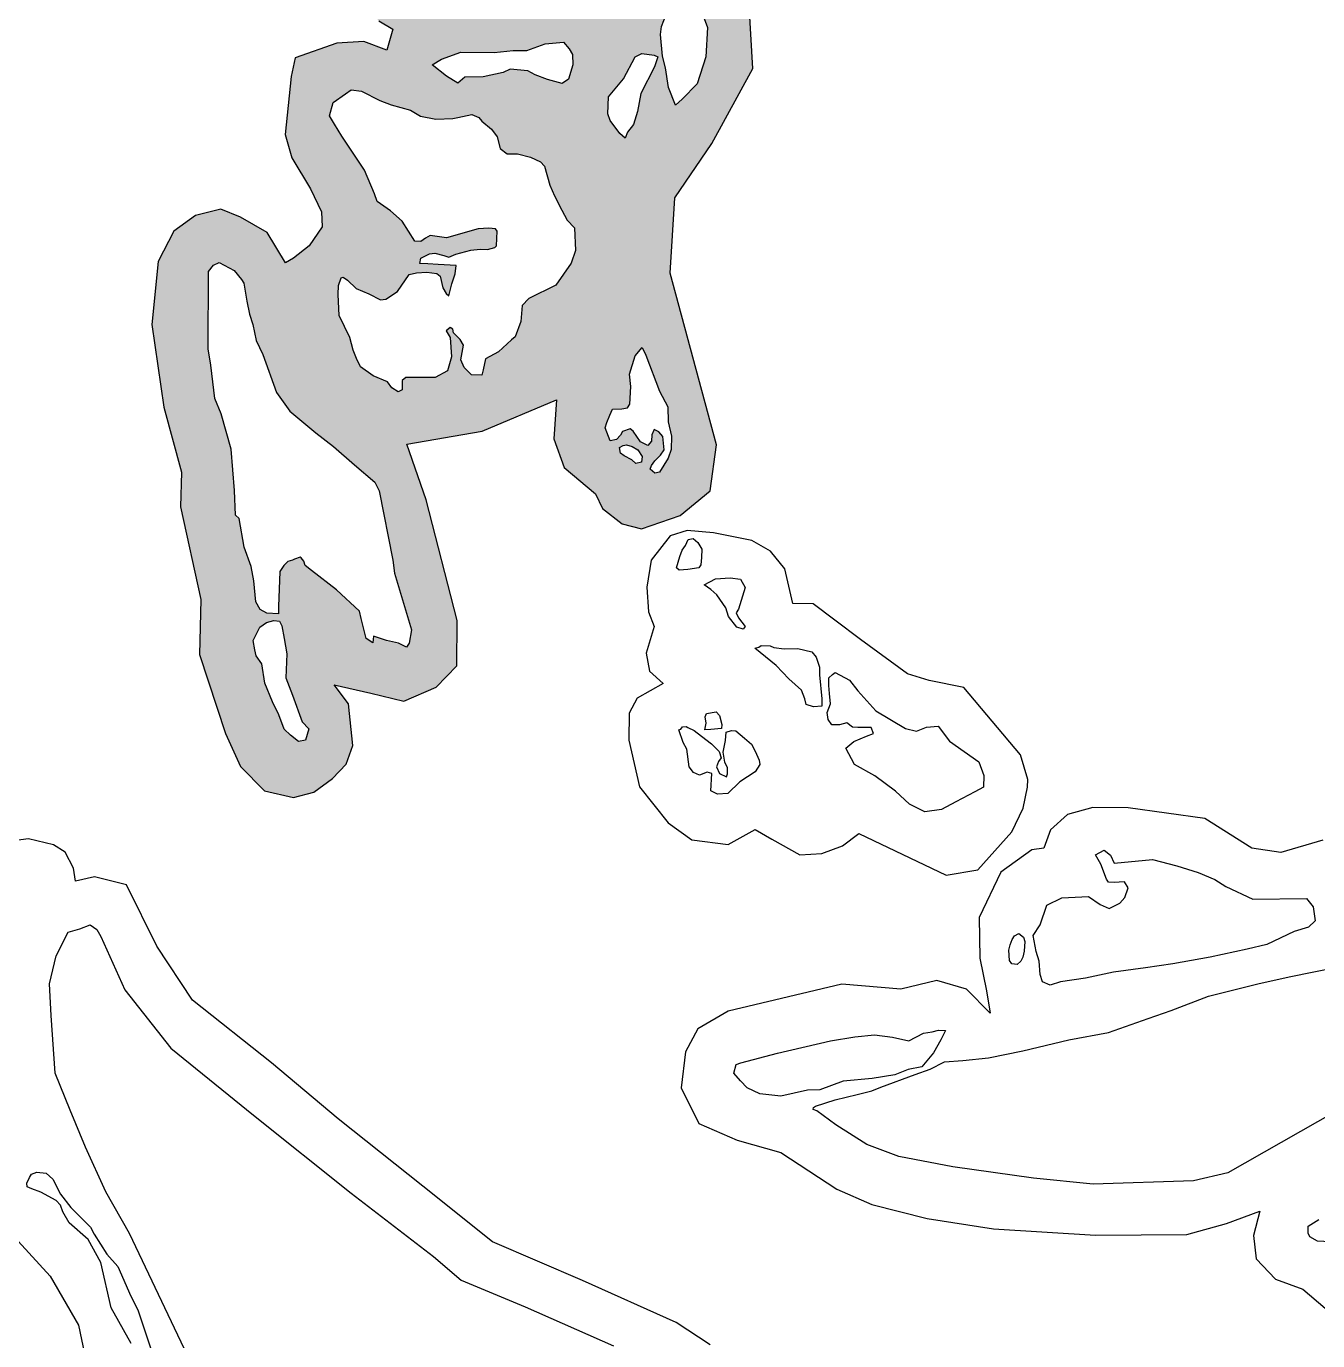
# Model space of a CAD drawing. Header units: metres. Extents: x 255476 to 378809, y 1739479 to 2227865.
# Drawn here: x 319532 to 320812, y 1875909 to 1877212 of the extents above; entities that cross this region are included whole.
import ezdxf

# ---------------------------------------------------------------- set-up
doc = ezdxf.new("R2010")
doc.units = ezdxf.units.M
doc.header["$MEASUREMENT"] = 0
doc.layers.add('MANGROOVE BUFFER ZONE', color=120, linetype='Continuous')

msp = doc.modelspace()

# ---------------------------------------------------------------- hatches: boundary and pattern name
at = {"layer": 'MANGROOVE BUFFER ZONE'}
h = msp.add_hatch(dxfattribs=at)
h.set_pattern_fill('GRASS', color=256, scale=18)
h.paths.add_polyline_path([(320251.9, 1877170.1), (320248.3, 1877232.5), (320252.8, 1877309), (320281.4, 1877365.2), (320320.2, 1877451.5), (320352.5, 1877475.5), (320382.8, 1877489.4), (320395.2, 1877531.6), (320391.3, 1877561.8), (320437.8, 1877585.7), (320480.5, 1877649.8), (320491.4, 1877683), (320535.2, 1877713.9), (320583.7, 1877735.8), (320630.2, 1877773.7), (320642.5, 1877813.9), (320646.2, 1877866.6), (320671.6, 1877954.7), (320696.1, 1878012.9), (320674.5, 1878089.6), (320646.5, 1878131.2), (320616.3, 1878146.9), (320582.4, 1878164.6), (320564.4, 1878188.9), (320541.8, 1878203), (320511.1, 1878209), (320453.8, 1878209.7), (320391.3, 1878190), (320365, 1878168), (320322.7, 1878178.4), (320250.3, 1878174.8), (320196.4, 1878179.1), (320137.5, 1878173.5), (320105.2, 1878151.6), (320068.6, 1878106.1), (320040.8, 1878050.7), (320009.1, 1877930.7), (320010.8, 1877878.3), (320014.6, 1877785.3), (320014, 1877745.4), (319991.6, 1877711.3), (319989.3, 1877659), (319982.9, 1877594.6), (319946, 1877504.2), (319937, 1877473.9), (319911.6, 1877464.2), (319863.2, 1877453.7), (319842.4, 1877451.3), (319828, 1877440.4), (319821.4, 1877404.8), (319824.4, 1877374.1), (319861, 1877333), (319851.6, 1877309.5), (319848, 1877282.9), (319858.7, 1877246), (319881.3, 1877217.1), (319895.1, 1877208.9), (319889.2, 1877188.2), (319866.5, 1877196.7), (319839.7, 1877195.2), (319798.4, 1877180.5), (319794.3, 1877162.1), (319788.4, 1877104.7), (319795.2, 1877081.4), (319813.5, 1877050.8), (319824.5, 1877028), (319825, 1877013.1), (319812.2, 1876994.4), (319796.6, 1876982.2), (319788.8, 1876977.3), (319770.8, 1877007.6), (319744.3, 1877022.8), (319724.7, 1877030.7), (319699.6, 1877024.5), (319678.1, 1877008.8), (319662.7, 1876978.9), (319656.5, 1876916.2), (319668.4, 1876834.5), (319685.9, 1876770), (319684.8, 1876735.7), (319705, 1876643.7), (319703.5, 1876589.2), (319729.3, 1876511), (319744.3, 1876478.3), (319768.1, 1876454.2), (319796.7, 1876447.7), (319816.9, 1876452.8), (319835.5, 1876466.5), (319849.1, 1876480.5), (319855.6, 1876499), (319851.2, 1876540.5), (319836.9, 1876559.1), (319873.3, 1876551.1), (319906.1, 1876543.1), (319938.2, 1876557), (319958.7, 1876578), (319958.9, 1876622.9), (319928.2, 1876742.4), (319908.9, 1876797.7), (319983.7, 1876810.5), (320057.5, 1876841.5), (320054.7, 1876803.1), (320065, 1876774.5), (320096, 1876748.6), (320103.1, 1876733.9), (320122.6, 1876718.7), (320141.6, 1876713.7), (320180.1, 1876727), (320209.7, 1876751.4), (320216, 1876796.9), (320170.1, 1876967.2), (320174.6, 1877041.7), (320211.2, 1877095.8)])
h.paths.add_polyline_path([(320125.6, 1877101), (320120.3, 1877105.7), (320110.5, 1877118.5), (320108.2, 1877125), (320108.8, 1877142), (320123.9, 1877159.8), (320135.2, 1877181.6), (320142.1, 1877184.8), (320154.1, 1877183.1), (320157.8, 1877181.6), (320154.4, 1877171.7), (320141.1, 1877145.4), (320137.7, 1877127.5), (320133.8, 1877114.6), (320127.9, 1877106.8)], flags=16)
h.paths.add_polyline_path([(320175.2, 1877133.8), (320168.3, 1877151.1), (320165.4, 1877170.6), (320162.3, 1877182.2), (320160.6, 1877203.8), (320161.4, 1877211.6), (320166.1, 1877223.6), (320167.5, 1877228.4), (320169.7, 1877246.3), (320173.4, 1877266), (320177.9, 1877278.7), (320186, 1877285.2), (320194.5, 1877285.4), (320199.7, 1877283.7), (320202, 1877279.2), (320197.6, 1877262.8), (320196.6, 1877239.5), (320206.9, 1877210.8), (320205.3, 1877181.6), (320196.8, 1877154.8), (320182, 1877139.6)], flags=16)
h.paths.add_polyline_path([(320069.2, 1877159.6), (320063, 1877155.2), (320048.6, 1877159), (320036.3, 1877163.7), (320028.9, 1877167.7), (320011.6, 1877169.3), (320004.4, 1877166.1), (319984.8, 1877161.9), (319966.6, 1877161.3), (319959.6, 1877155.5), (319948.4, 1877162.3), (319934.1, 1877173.8), (319943.5, 1877179.3), (319962.7, 1877186.2), (319995.6, 1877185.9), (320014.3, 1877188), (320028.1, 1877187.9), (320046.3, 1877194.4), (320064.4, 1877196.2), (320069.8, 1877189.6), (320073.1, 1877183.8), (320073.7, 1877173.5)], flags=16)
h.paths.add_polyline_path([(320050.7, 1877054.4), (320055.4, 1877043.7), (320062.6, 1877029.7), (320068.1, 1877019.7), (320075.1, 1877012), (320076.1, 1876989.8), (320071.9, 1876977), (320056.6, 1876955.3), (320029.9, 1876942), (320023.4, 1876935.1), (320022, 1876919.4), (320016.4, 1876904.2), (320012.9, 1876901.1), (320000, 1876889.2), (319987.1, 1876882.3), (319984.7, 1876871.4), (319983.4, 1876866.1), (319973.2, 1876866.3), (319966, 1876873.7), (319962.5, 1876881.2), (319965.2, 1876895.8), (319961.8, 1876901.5), (319955.2, 1876908.2), (319954.7, 1876911.8), (319952, 1876913.4), (319948.2, 1876910.2), (319952.1, 1876903.4), (319953.2, 1876884.2), (319949.3, 1876870.5), (319937.1, 1876863.9), (319908.1, 1876863.8), (319904.5, 1876860.8), (319904.5, 1876851.5), (319900.5, 1876849.7), (319894.2, 1876853.6), (319889.9, 1876859.6), (319875.7, 1876865.3), (319863.3, 1876874.4), (319859.1, 1876882.6), (319855.8, 1876891), (319852.7, 1876903.3), (319842.1, 1876925.3), (319841, 1876946.1), (319841.4, 1876955), (319843.9, 1876962.5), (319846, 1876963.2), (319850.4, 1876960.4), (319859, 1876952.1), (319871.4, 1876946.8), (319883.1, 1876940.8), (319888.3, 1876941.3), (319899.7, 1876948.9), (319911.3, 1876965.8), (319918.7, 1876967.5), (319928.8, 1876968.2), (319938.7, 1876966.8), (319942.2, 1876964.1), (319944.9, 1876952.5), (319948.1, 1876947.1), (319950.7, 1876944.8), (319953.6, 1876956.6), (319957.1, 1876966.6), (319957.9, 1876974.7), (319940.2, 1876975.7), (319929.8, 1876976.5), (319922, 1876976.8), (319922.8, 1876982.1), (319926.9, 1876984.1), (319931.4, 1876986.3), (319936.8, 1876987), (319945.6, 1876984.7), (319950.7, 1876983), (319957.7, 1876985.9), (319972.6, 1876990), (319981.6, 1876991.1), (319989.1, 1876990.8), (319996.3, 1876992.7), (319997.8, 1876994.3), (319998.7, 1877008.9), (319997.1, 1877011.2), (319990.2, 1877011.9), (319979.9, 1877011.1), (319948.4, 1877002.2), (319932.1, 1877004.6), (319927.6, 1877001.9), (319923, 1876998.5), (319917, 1876999), (319904.5, 1877018.6), (319893, 1877029.1), (319879.8, 1877038.2), (319876.9, 1877045.9), (319867, 1877069.4), (319844.8, 1877102.9), (319837.5, 1877115), (319832.5, 1877123), (319835.9, 1877136.2), (319848.2, 1877145), (319853.8, 1877148.9), (319864.2, 1877147.7), (319882.4, 1877138.3), (319893.7, 1877134.1), (319912.7, 1877128.6), (319922.7, 1877122.9), (319937.9, 1877119.9), (319954.7, 1877120.5), (319959.5, 1877121.5), (319968.9, 1877123.3), (319973.4, 1877124.5), (319980.3, 1877121.5), (319983.4, 1877117.8), (319993.1, 1877109.8), (319998.7, 1877102.4), (320001.5, 1877090.7), (320008.6, 1877085.4), (320018.8, 1877085.4), (320031.6, 1877082.3), (320041.5, 1877077.4), (320045.5, 1877073.1)], flags=16)
h.paths.add_polyline_path([(320037.2, 1877241.4), (320015.3, 1877228.9), (320001.2, 1877227.5), (319987.9, 1877234.7), (319972.7, 1877250.2), (319971.6, 1877284.5), (319972, 1877298.4), (319964.4, 1877333.2), (319975.6, 1877367.6), (319987.6, 1877387.3), (319996, 1877409.7), (320011.7, 1877424.6), (320041.6, 1877430.5), (320059.5, 1877432.7), (320068.9, 1877423.2), (320066.1, 1877374.9), (320065.2, 1877307.6), (320063.4, 1877276), (320054.8, 1877258.6)], flags=16)
h.paths.add_polyline_path([(320091.2, 1877284.7), (320086.5, 1877287.6), (320084.1, 1877292.9), (320080.1, 1877304.9), (320090.5, 1877361.4), (320089.2, 1877372.9), (320093.8, 1877394.8), (320105.5, 1877437.2), (320114.7, 1877467.1), (320132.7, 1877498.2), (320156.6, 1877532.3), (320167, 1877570.9), (320174, 1877593.9), (320173.9, 1877609.2), (320183.5, 1877608.9), (320192.3, 1877605.8), (320221.7, 1877597.3), (320227.8, 1877586.5), (320222.6, 1877555.4), (320211, 1877509.2), (320190.7, 1877450.3), (320167.6, 1877396.7), (320121.7, 1877313), (320107.4, 1877295.2), (320099, 1877289.3)], flags=16)
h.paths.add_polyline_path([(320142.2, 1876893.4), (320145.8, 1876886), (320159.6, 1876850.1), (320167.6, 1876834.6), (320167.9, 1876820), (320171.4, 1876805.7), (320171.1, 1876792.6), (320168.1, 1876784), (320159.6, 1876770), (320154.7, 1876768.9), (320150.3, 1876773.1), (320151.5, 1876776.5), (320154.8, 1876781.3), (320160.6, 1876786.8), (320164.1, 1876792.1), (320162.8, 1876805.3), (320158.7, 1876809.9), (320154.3, 1876812.2), (320152, 1876807), (320151.6, 1876800.6), (320147.8, 1876796.3), (320140.6, 1876800.2), (320133.3, 1876810.5), (320130.4, 1876813), (320122.8, 1876810.4), (320120.7, 1876806.7), (320117, 1876802.5), (320110.7, 1876801.1), (320105.7, 1876814), (320107.3, 1876819.1), (320110.1, 1876826.3), (320112.8, 1876832.4), (320122.1, 1876832.7), (320127.9, 1876833.6), (320130.2, 1876837.4), (320131.2, 1876854.9), (320129.8, 1876867.1), (320135.4, 1876885.4)], flags=16)
h.paths.add_polyline_path([(320149.3, 1877300.6), (320144.7, 1877305.4), (320142.1, 1877308.4), (320148.1, 1877320), (320160, 1877344.3), (320191.3, 1877404), (320216, 1877457.8), (320234.5, 1877524.8), (320238.7, 1877539.2), (320251, 1877588.8), (320260.2, 1877611.5), (320268.1, 1877621.9), (320273, 1877623.3), (320277.4, 1877620.2), (320280.1, 1877615.3), (320280.4, 1877603.8), (320270.8, 1877572.1), (320261.9, 1877526.7), (320250.9, 1877506.1), (320233.3, 1877445.3), (320209.4, 1877386.9), (320203.4, 1877370.4), (320197.7, 1877351.5), (320190.1, 1877337.2), (320169.4, 1877320.2), (320157.1, 1877303.6)], flags=16)
h.paths.add_polyline_path([(319954.2, 1877233.1), (319910.9, 1877266.1), (319904.5, 1877270.4), (319898.2, 1877279), (319899.1, 1877289.1), (319914.6, 1877320.5), (319920.2, 1877329.6), (319927.4, 1877336.9), (319933.6, 1877339.6), (319943.4, 1877335.9), (319949, 1877314.5), (319951.5, 1877289.3), (319953.8, 1877268.6), (319955.7, 1877258.7)], flags=16)
h.paths.add_polyline_path([(320126.7, 1876796.9), (320132.3, 1876795.4), (320138, 1876792.1), (320142.3, 1876785.4), (320141.5, 1876779.8), (320136, 1876778.4), (320132.2, 1876782.3), (320124.3, 1876786), (320120.7, 1876788.9), (320119.8, 1876794.3), (320123.3, 1876796.4)], flags=16)
h.paths.add_polyline_path([(320084.7, 1877439.2), (320055.6, 1877436), (320017.4, 1877433.8), (320002.4, 1877439.1), (319993.4, 1877451), (319991.8, 1877469.3), (319995.6, 1877473.3), (320004.3, 1877495.2), (320026.7, 1877564.6), (320039.8, 1877586.3), (320045.9, 1877610.9), (320048.4, 1877663.3), (320047.7, 1877693.8), (320054.8, 1877697), (320063.5, 1877701.7), (320065.5, 1877709.8), (320076.8, 1877714.5), (320088.9, 1877718.7), (320124.5, 1877711.6), (320136, 1877700.9), (320138.8, 1877697), (320139.2, 1877679.1), (320144.5, 1877670.1), (320141.7, 1877651.6), (320138.4, 1877634.5), (320136.5, 1877632.4), (320132.6, 1877631.5), (320131.9, 1877639.2), (320127.9, 1877646.4), (320125.4, 1877662.7), (320127.8, 1877671.7), (320127.9, 1877676.1), (320123.9, 1877675.5), (320116, 1877668.1), (320107.7, 1877667.7), (320104.1, 1877659.1), (320113.8, 1877634.5), (320117.1, 1877622), (320119.2, 1877616.5), (320122.3, 1877611.5), (320118.1, 1877603.5), (320118, 1877585.1), (320113.7, 1877570.5), (320121, 1877567.1), (320126.7, 1877569.1), (320135, 1877581.3), (320140.6, 1877581), (320144.9, 1877575.8), (320133.7, 1877559.3), (320100.4, 1877475.2), (320092.9, 1877448.5)], flags=16)
h.paths.add_polyline_path([(319747.6, 1876957.3), (319750.4, 1876939.5), (319753.2, 1876926.4), (319756.5, 1876916.4), (319759.7, 1876900.3), (319766.2, 1876886.7), (319779.9, 1876849), (319793.2, 1876830.4), (319818.8, 1876808.9), (319836.5, 1876795.4), (319857.1, 1876777.2), (319877.3, 1876760.1), (319881.7, 1876751.5), (319895.3, 1876682.7), (319896.7, 1876669.8), (319913.6, 1876613.6), (319911.4, 1876600.6), (319908.6, 1876596.5), (319900.7, 1876600.4), (319889, 1876603.3), (319876, 1876607.5), (319875.3, 1876600.9), (319868.7, 1876605), (319863.9, 1876624.8), (319862.1, 1876632.1), (319839.5, 1876653.5), (319814.5, 1876672.5), (319808.2, 1876677.6), (319806.9, 1876681.8), (319804.2, 1876685.1), (319803.2, 1876685.7), (319797.8, 1876683.9), (319795.8, 1876682.7), (319791.2, 1876681.3), (319787.2, 1876677.5), (319783.3, 1876671.5), (319781.8, 1876637), (319781.9, 1876629.5), (319770.3, 1876630.3), (319763.6, 1876633.8), (319759.4, 1876641.6), (319757.3, 1876662.4), (319754.7, 1876676.5), (319747.9, 1876695.6), (319742.8, 1876724.1), (319739.3, 1876727.2), (319738.4, 1876751.9), (319735.1, 1876792.8), (319725.2, 1876827.7), (319718.9, 1876843), (319714.9, 1876876), (319712.3, 1876892.3), (319712.4, 1876969), (319717.5, 1876975.1), (319723.2, 1876977.9), (319738, 1876969.8), (319745.2, 1876960.9)], flags=16)
h.paths.add_polyline_path([(320278.7, 1877492.8), (320278.2, 1877497.4), (320281.1, 1877506.6), (320292.3, 1877508.7), (320305.9, 1877518.6), (320313.1, 1877538.2), (320320.2, 1877555.9), (320325.5, 1877572.9), (320324, 1877598.3), (320324, 1877601), (320320.5, 1877602.4), (320314.9, 1877606.3), (320314.3, 1877609.6), (320316.7, 1877614.5), (320319.5, 1877617.5), (320323.3, 1877618), (320326.4, 1877613.6), (320329.8, 1877609.3), (320335.4, 1877604.9), (320338, 1877605.1), (320340.8, 1877608.9), (320341.4, 1877614.5), (320335.7, 1877623.7), (320326.4, 1877628.7), (320310.7, 1877634.2), (320297.3, 1877642.5), (320276.7, 1877650.7), (320258.4, 1877658.4), (320252.3, 1877661.9), (320248.8, 1877666.3), (320252.9, 1877670.5), (320304.6, 1877648.2), (320324.5, 1877640), (320334, 1877636), (320341.5, 1877633.1), (320350.7, 1877631.1), (320357, 1877629.2), (320360, 1877627), (320365.9, 1877620.2), (320366.2, 1877617.4), (320366.2, 1877612.1), (320366.1, 1877608.2), (320349.5, 1877583), (320327.7, 1877534.7), (320312.4, 1877512.4), (320304.4, 1877502), (320290.8, 1877489.2)], flags=16)
h.paths.add_polyline_path([(320189.3, 1877614.7), (320181.9, 1877620.6), (320179.9, 1877624.7), (320179.2, 1877634.3), (320182.9, 1877644.4), (320188.9, 1877651.1), (320198.9, 1877650.7), (320208.1, 1877647), (320211.5, 1877643.5), (320215.4, 1877643.7), (320216.6, 1877647.9), (320219.8, 1877649.1), (320224.3, 1877648.6), (320228.3, 1877646.5), (320228.6, 1877642.2), (320227.6, 1877616.7), (320219.9, 1877612.1), (320203.7, 1877612.8)], flags=16)
h.paths.add_polyline_path([(320339.6, 1877640.9), (320324.7, 1877656.5), (320327.7, 1877662.4), (320326.6, 1877673.5), (320312, 1877681.9), (320304.4, 1877694.6), (320331.2, 1877712.8), (320353.1, 1877737), (320355.6, 1877735.5), (320357.5, 1877732.2), (320357.4, 1877726.8), (320363.2, 1877723.5), (320377, 1877719.8), (320408.9, 1877703.5), (320420.9, 1877697.5), (320426.8, 1877698.2), (320428.5, 1877697.2), (320432.4, 1877714.3), (320434.8, 1877727.6), (320441.1, 1877748.8), (320441.1, 1877757.3), (320435.5, 1877762.6), (320430.7, 1877763.8), (320427.1, 1877752.4), (320421.1, 1877724.7), (320416.2, 1877716.5), (320405.4, 1877716.5), (320393.3, 1877723.8), (320384.4, 1877733.6), (320369.2, 1877738.9), (320360.5, 1877743), (320365.3, 1877760.9), (320388.5, 1877805.7), (320396.9, 1877824.3), (320397.2, 1877832), (320396.7, 1877839), (320390.7, 1877846.2), (320383.4, 1877848.8), (320376.2, 1877848.6), (320371.8, 1877846), (320368.5, 1877838.2), (320362.4, 1877825.7), (320358.8, 1877803.8), (320346.7, 1877763.4), (320324.8, 1877737), (320312.9, 1877721.5), (320301, 1877706.8), (320292.9, 1877692.9), (320285.8, 1877686.8), (320278.6, 1877686.1), (320276.2, 1877691.1), (320284, 1877700.7), (320288.1, 1877711.1), (320289.5, 1877717.4), (320291.7, 1877727), (320317.4, 1877761.2), (320320.2, 1877768.8), (320322.1, 1877775), (320320.1, 1877777.3), (320316.9, 1877776.5), (320314.2, 1877772.6), (320298.4, 1877755.5), (320277.8, 1877733.7), (320268.6, 1877716.7), (320264.4, 1877709.4), (320253.4, 1877703), (320250.2, 1877704.3), (320246.5, 1877706.8), (320237.5, 1877710.2), (320229.4, 1877716.2), (320225.4, 1877722.4), (320220.9, 1877735.3), (320220.9, 1877759), (320258.2, 1877812), (320258.9, 1877868), (320269.3, 1877884.3), (320352.8, 1877943.5), (320362.1, 1877954.6), (320371.1, 1877971.7), (320371.9, 1877988.4), (320377.8, 1877995.5), (320381.3, 1877974.7), (320373.5, 1877959.7), (320370.3, 1877937.7), (320367.8, 1877923), (320364.6, 1877914.6), (320360.2, 1877886.1), (320357.1, 1877880.8), (320357.3, 1877872.7), (320362.3, 1877864.3), (320365.6, 1877867), (320383.2, 1877941.9), (320385.9, 1877979.8), (320389.5, 1877996.5), (320392.2, 1878037.1), (320390, 1878087.3), (320396.7, 1878103), (320394.9, 1878113.9), (320395.1, 1878128.3), (320402.3, 1878135.3), (320448.4, 1878151.2), (320461.8, 1878159.4), (320546.9, 1878157.6), (320559.8, 1878152.9), (320572.6, 1878148.2), (320577.4, 1878141.1), (320558.7, 1878126.8), (320542.6, 1878118), (320538.2, 1878107.2), (320547.4, 1878097.2), (320555.9, 1878098.8), (320569.9, 1878105.6), (320584.8, 1878112.8), (320603.6, 1878116), (320615.3, 1878104.4), (320626.9, 1878087.1), (320632.9, 1878071.9), (320641.8, 1878047.4), (320645.4, 1878037.8), (320645, 1878018.9), (320645.8, 1878008.5), (320635.6, 1877998.5), (320625.6, 1877995.3), (320616, 1877990.1), (320608.8, 1877984.9), (320608.8, 1877974.1), (320612.8, 1877967.7), (320622.4, 1877964.1), (320634, 1877964.9), (320649.2, 1877970.5), (320652, 1877966.5), (320649.6, 1877957.7), (320644, 1877948.1), (320639.2, 1877945.3), (320630, 1877940.9), (320616.8, 1877924.9), (320600, 1877893.7), (320598.4, 1877864.5), (320603.6, 1877841.7), (320610, 1877830.5), (320612.8, 1877826.5), (320607.6, 1877816.1), (320593.2, 1877803.7), (320535.4, 1877769.5), (320485.9, 1877744.2), (320460.1, 1877722), (320441.9, 1877694.8), (320435.4, 1877668.7), (320410.5, 1877628.4), (320406.2, 1877622.9), (320400, 1877621.2), (320395.6, 1877621.4), (320391.3, 1877625), (320390.7, 1877626.8), (320382.1, 1877629.3), (320364.9, 1877634.9)], flags=16)
h.paths.add_polyline_path([(319783, 1876622.4), (319785.1, 1876617.7), (319787.4, 1876605.1), (319790, 1876589.9), (319789.2, 1876566.1), (319795.6, 1876549), (319805.2, 1876522.6), (319811.9, 1876515.5), (319808.6, 1876504.3), (319801.8, 1876503), (319793.8, 1876509.2), (319787.5, 1876515.2), (319782.3, 1876529.4), (319775.9, 1876542.3), (319768.3, 1876560.9), (319765.4, 1876579.9), (319759.7, 1876588.1), (319758.5, 1876594), (319756.7, 1876603.1), (319763.4, 1876616.2), (319770, 1876621.1), (319777.3, 1876622.9)], flags=16)
h.paths.add_polyline_path([(320118.4, 1877723.3), (320100.1, 1877723.5), (320070, 1877734), (320053.4, 1877745.8), (320046.3, 1877756.3), (320050, 1877769.6), (320059.6, 1877774.7), (320066.5, 1877785.5), (320068.4, 1877795.8), (320068.4, 1877807.7), (320069.4, 1877811.2), (320072.4, 1877818.8), (320073.8, 1877840.9), (320070.3, 1877866.6), (320068.5, 1877893.2), (320065.8, 1877909.2), (320070.9, 1877923.4), (320073.6, 1877933.4), (320078, 1877945.1), (320083.3, 1877956.3), (320090, 1877961.1), (320094.9, 1877982.5), (320090.5, 1877989.6), (320088.9, 1877994), (320086.9, 1877997.7), (320087.6, 1878003.7), (320087.3, 1878011.8), (320093.5, 1878019.1), (320096.6, 1878034.8), (320094.6, 1878044.9), (320100, 1878047.1), (320107, 1878051.9), (320116.9, 1878057.6), (320127.9, 1878063.2), (320124.4, 1878075.5), (320122.8, 1878077.8), (320120.7, 1878090), (320123.7, 1878094.1), (320131.7, 1878098.7), (320143.9, 1878106.1), (320164.1, 1878128.3), (320175.6, 1878132.9), (320189.6, 1878132), (320202.1, 1878131.3), (320225.2, 1878125.1), (320226, 1878122), (320233, 1878116.6), (320247.3, 1878114.7), (320258.7, 1878118.8), (320276.5, 1878128.8), (320296.4, 1878126.5), (320304.4, 1878121.7), (320314.9, 1878114.7), (320316.3, 1878107.8), (320317, 1878098.2), (320314.3, 1878096.2), (320307.8, 1878094.5), (320302.9, 1878094.5), (320299.6, 1878096.3), (320296.9, 1878103.1), (320292.5, 1878110), (320286.9, 1878115.5), (320279, 1878119), (320273.6, 1878117.2), (320270.5, 1878112.9), (320269.3, 1878110.7), (320269, 1878105.3), (320273.8, 1878100.1), (320273.8, 1878095.1), (320272.1, 1878093.3), (320267.8, 1878090.6), (320269.6, 1878082.2), (320271, 1878077.4), (320279.1, 1878073.7), (320287.5, 1878079.2), (320297.2, 1878084.6), (320305.9, 1878085), (320309.6, 1878079.2), (320308.4, 1878068.7), (320310.4, 1878068.7), (320312.6, 1878069.3), (320314.9, 1878070.5), (320319.5, 1878077.4), (320331.7, 1878083.9), (320340.2, 1878085.9), (320343.5, 1878080.1), (320340.8, 1878074.3), (320333.6, 1878066), (320327.4, 1878054.2), (320324.6, 1878049.8), (320317.7, 1878055.2), (320309.2, 1878061.4), (320307.8, 1878061.4), (320306.3, 1878061), (320305.2, 1878060), (320303.8, 1878054.6), (320296.3, 1878054.5), (320276.7, 1878065.1), (320265.5, 1878066.7), (320254.3, 1878070.9), (320235.3, 1878076.5), (320218.4, 1878079.1), (320195.5, 1878078.7), (320186.3, 1878075.7), (320181.3, 1878072.4), (320176.4, 1878068.5), (320176.7, 1878064.6), (320183.1, 1878064.2), (320195, 1878067.3), (320222.3, 1878070.3), (320229.2, 1878063.4), (320234.4, 1878054.1), (320236.7, 1878051.1), (320241.7, 1878052.1), (320244, 1878056.6), (320256.5, 1878063.8), (320267.1, 1878056.6), (320296.6, 1878030.5), (320309, 1878016), (320313.3, 1877999.9), (320320.9, 1877996.4), (320339.7, 1878010.7), (320345.7, 1878015.6), (320331.6, 1878021.2), (320327.2, 1878030.2), (320338.5, 1878039.5), (320349.2, 1878043.9), (320352.8, 1878043.6), (320363.2, 1878026.3), (320360.6, 1878011.3), (320351.3, 1877986.3), (320346.4, 1877968.7), (320323, 1877942.9), (320282.9, 1877913.5), (320260, 1877907.6), (320218.1, 1877876.3), (320205.9, 1877880.5), (320194.4, 1877885.8), (320182.6, 1877882.1), (320176.4, 1877871.2), (320179.6, 1877863.5), (320186.3, 1877860.6), (320210, 1877863.8), (320217.7, 1877862.6), (320228.5, 1877831.3), (320229, 1877822.8), (320224.1, 1877819.1), (320197.2, 1877806.1), (320173.3, 1877791.2), (320162.5, 1877777.2), (320159.1, 1877767.6), (320133.9, 1877731.1), (320126.8, 1877725.1)], flags=16)
h.paths.add_polyline_path([(320197.8, 1877755.1), (320188.9, 1877757.2), (320187.5, 1877759.2), (320196, 1877774), (320203.8, 1877781.8), (320213.7, 1877790.1), (320221.4, 1877792.8), (320229.8, 1877792.2), (320228.8, 1877788.2), (320221.6, 1877780.4), (320215.1, 1877769.4), (320205.2, 1877755.3)], flags=16)
h.paths.add_polyline_path([(320377.6, 1878053.9), (320375.4, 1878054.6), (320374, 1878060), (320369.3, 1878087.5), (320362.9, 1878093.2), (320356.6, 1878096.1), (320353.2, 1878096.1), (320348.5, 1878094.6), (320343.6, 1878095.1), (320339.8, 1878098.4), (320333.5, 1878106.9), (320329.9, 1878115.8), (320328.8, 1878119.6), (320330.6, 1878126), (320338.8, 1878128.4), (320344.4, 1878125.9), (320346.5, 1878122.5), (320364.8, 1878114.7), (320376.6, 1878110.1), (320381.6, 1878104.6), (320386.4, 1878095.4), (320387.3, 1878080.3), (320383.1, 1878057), (320381.4, 1878053.8)], flags=16)

# ---------------------------------------------------------------- linework, layer by layer
at = {"layer": 'MANGROOVE BUFFER ZONE', "flags": 128}
for points in [[(320194.5, 1877285.4), (320199.7, 1877283.7), (320202, 1877279.2), (320197.6, 1877262.8), (320196.6, 1877239.5), (320206.9, 1877210.8), (320205.3, 1877181.6), (320196.8, 1877154.8), (320182, 1877139.6), (320175.2, 1877133.8), (320168.3, 1877151.1), (320165.4, 1877170.6), (320162.3, 1877182.2), (320160.6, 1877203.8), (320161.4, 1877211.6), (320166.1, 1877223.6), (320167.5, 1877228.4), (320169.7, 1877246.3), (320173.4, 1877266), (320177.9, 1877278.7), (320186, 1877285.2)], [(320064.4, 1877196.2), (320069.8, 1877189.6), (320073.1, 1877183.8), (320073.7, 1877173.5), (320069.2, 1877159.6), (320063, 1877155.2), (320048.6, 1877159), (320036.3, 1877163.7), (320028.9, 1877167.7), (320011.6, 1877169.3), (320004.4, 1877166.1), (319984.8, 1877161.9), (319966.6, 1877161.3), (319959.6, 1877155.5), (319948.4, 1877162.3), (319934.1, 1877173.8), (319943.5, 1877179.3), (319962.7, 1877186.2), (319995.6, 1877185.9), (320014.3, 1877188), (320028.1, 1877187.9), (320046.3, 1877194.4)], [(320154.1, 1877183.1), (320157.8, 1877181.6), (320154.4, 1877171.7), (320141.1, 1877145.4), (320137.7, 1877127.5), (320133.8, 1877114.6), (320127.9, 1877106.8), (320125.6, 1877101), (320120.3, 1877105.7), (320110.5, 1877118.5), (320108.2, 1877125), (320108.8, 1877142), (320123.9, 1877159.8), (320135.2, 1877181.6), (320142.1, 1877184.8)], [(319973.4, 1877124.5), (319980.3, 1877121.5), (319983.4, 1877117.8), (319993.1, 1877109.8), (319998.7, 1877102.4), (320001.5, 1877090.7), (320008.6, 1877085.4), (320018.8, 1877085.4), (320031.6, 1877082.3), (320041.5, 1877077.4), (320045.5, 1877073.1), (320050.7, 1877054.4), (320055.4, 1877043.7), (320062.6, 1877029.7), (320068.1, 1877019.7), (320075.1, 1877012), (320076.1, 1876989.8), (320071.9, 1876977), (320056.6, 1876955.3), (320029.9, 1876942), (320023.4, 1876935.1), (320022, 1876919.4), (320016.4, 1876904.2), (320012.9, 1876901.1), (320000, 1876889.2), (319987.1, 1876882.3), (319984.7, 1876871.4), (319983.4, 1876866.1), (319973.2, 1876866.3), (319966, 1876873.7), (319962.5, 1876881.2), (319965.2, 1876895.8), (319961.8, 1876901.5), (319955.2, 1876908.2), (319954.7, 1876911.8), (319952, 1876913.4), (319948.2, 1876910.2), (319952.1, 1876903.4), (319953.2, 1876884.2), (319949.3, 1876870.5), (319937.1, 1876863.9), (319908.1, 1876863.8), (319904.5, 1876860.8), (319904.5, 1876851.5), (319900.5, 1876849.7), (319894.2, 1876853.6), (319889.9, 1876859.6), (319875.7, 1876865.3), (319863.3, 1876874.4), (319859.1, 1876882.6), (319855.8, 1876891), (319852.7, 1876903.3), (319842.1, 1876925.3), (319841, 1876946.1), (319841.4, 1876955), (319843.9, 1876962.5), (319846, 1876963.2), (319850.4, 1876960.4), (319859, 1876952.1), (319871.4, 1876946.8), (319883.1, 1876940.8), (319888.3, 1876941.3), (319899.7, 1876948.9), (319911.3, 1876965.8), (319918.7, 1876967.5), (319928.8, 1876968.2), (319938.7, 1876966.8), (319942.2, 1876964.1), (319944.9, 1876952.5), (319948.1, 1876947.1), (319950.7, 1876944.8), (319953.6, 1876956.6), (319957.1, 1876966.6), (319957.9, 1876974.7), (319940.2, 1876975.7), (319929.8, 1876976.5), (319922, 1876976.8), (319922.8, 1876982.1), (319926.9, 1876984.1), (319931.4, 1876986.3), (319936.8, 1876987), (319945.6, 1876984.7), (319950.7, 1876983), (319957.7, 1876985.9), (319972.6, 1876990), (319981.6, 1876991.1), (319989.1, 1876990.8), (319996.3, 1876992.7), (319997.8, 1876994.3), (319998.7, 1877008.9), (319997.1, 1877011.2), (319990.2, 1877011.9), (319979.9, 1877011.1), (319948.4, 1877002.2), (319932.1, 1877004.6), (319927.6, 1877001.9), (319923, 1876998.5), (319917, 1876999), (319904.5, 1877018.6), (319893, 1877029.1), (319879.8, 1877038.2), (319876.9, 1877045.9), (319867, 1877069.4), (319844.8, 1877102.9), (319837.5, 1877115), (319832.5, 1877123), (319835.9, 1877136.2), (319848.2, 1877145), (319853.8, 1877148.9), (319864.2, 1877147.7), (319882.4, 1877138.3), (319893.7, 1877134.1), (319912.7, 1877128.6), (319922.7, 1877122.9), (319937.9, 1877119.9), (319954.7, 1877120.5), (319959.5, 1877121.5), (319968.9, 1877123.3)], [(319738, 1876969.8), (319745.2, 1876960.9), (319747.6, 1876957.3), (319750.4, 1876939.5), (319753.2, 1876926.4), (319756.5, 1876916.4), (319759.7, 1876900.3), (319766.2, 1876886.7), (319779.9, 1876849), (319793.2, 1876830.4), (319818.8, 1876808.9), (319836.5, 1876795.4), (319857.1, 1876777.2), (319877.3, 1876760.1), (319881.7, 1876751.5), (319895.3, 1876682.7), (319896.7, 1876669.8), (319913.6, 1876613.6), (319911.4, 1876600.6), (319908.6, 1876596.5), (319900.7, 1876600.4), (319889, 1876603.3), (319876, 1876607.5), (319875.3, 1876600.9), (319868.7, 1876605), (319863.9, 1876624.8), (319862.1, 1876632.1), (319839.5, 1876653.5), (319814.5, 1876672.5), (319808.2, 1876677.6), (319806.9, 1876681.8), (319804.2, 1876685.1), (319803.2, 1876685.7), (319797.8, 1876683.9), (319795.8, 1876682.7), (319791.2, 1876681.3), (319787.2, 1876677.5), (319783.3, 1876671.5), (319781.8, 1876637), (319781.9, 1876629.5), (319770.3, 1876630.3), (319763.6, 1876633.8), (319759.4, 1876641.6), (319757.3, 1876662.4), (319754.7, 1876676.5), (319747.9, 1876695.6), (319742.8, 1876724.1), (319739.3, 1876727.2), (319738.4, 1876751.9), (319735.1, 1876792.8), (319725.2, 1876827.7), (319718.9, 1876843), (319714.9, 1876876), (319712.3, 1876892.3), (319712.4, 1876969), (319717.5, 1876975.1), (319723.2, 1876977.9)], [(320142.2, 1876893.4), (320145.8, 1876886), (320159.6, 1876850.1), (320167.6, 1876834.6), (320167.9, 1876820), (320171.4, 1876805.7), (320171.1, 1876792.6), (320168.1, 1876784), (320159.6, 1876770), (320154.7, 1876768.9), (320150.3, 1876773.1), (320151.5, 1876776.5), (320154.8, 1876781.3), (320160.6, 1876786.8), (320164.1, 1876792.1), (320162.8, 1876805.3), (320158.7, 1876809.9), (320154.3, 1876812.2), (320152, 1876807), (320151.6, 1876800.6), (320147.8, 1876796.3), (320140.6, 1876800.2), (320133.3, 1876810.5), (320130.4, 1876813), (320122.8, 1876810.4), (320120.7, 1876806.7), (320117, 1876802.5), (320110.7, 1876801.1), (320105.7, 1876814), (320107.3, 1876819.1), (320110.1, 1876826.3), (320112.8, 1876832.4), (320122.1, 1876832.7), (320127.9, 1876833.6), (320130.2, 1876837.4), (320131.2, 1876854.9), (320129.8, 1876867.1), (320135.4, 1876885.4)], [(320126.7, 1876796.9), (320132.3, 1876795.4), (320138, 1876792.1), (320142.3, 1876785.4), (320141.5, 1876779.8), (320136, 1876778.4), (320132.2, 1876782.3), (320124.3, 1876786), (320120.7, 1876788.9), (320119.8, 1876794.3), (320123.3, 1876796.4)], [(320517.4, 1876489.8), (320461, 1876556.5), (320426.7, 1876563.4), (320405.1, 1876570.2), (320358.7, 1876604.2), (320333.1, 1876623.4), (320311.7, 1876639.4), (320291.5, 1876639.7), (320283.8, 1876674.3), (320269.6, 1876691.7), (320251, 1876702.1), (320213.1, 1876710), (320187, 1876712), (320170.2, 1876707), (320151.3, 1876682.9), (320147, 1876655.9), (320148.7, 1876631.6), (320154.2, 1876617.1), (320146.1, 1876590.6), (320149.7, 1876572.8), (320163.2, 1876560.6), (320137.2, 1876545.9), (320129.5, 1876531), (320129.1, 1876504.3), (320139.6, 1876458.1), (320167.9, 1876422.4), (320191.5, 1876405.6), (320227.6, 1876400.9), (320254.2, 1876416), (320270.9, 1876406.2), (320298.4, 1876390.8), (320320.4, 1876392.1), (320340.7, 1876399.6), (320356.9, 1876411.8), (320443.5, 1876370.5), (320475, 1876375.9), (320508.7, 1876413.6), (320520, 1876437), (320524.2, 1876457.8), (320524.6, 1876465.4)], [(320198.6, 1876675.3), (320187.6, 1876673.4), (320179, 1876672.8), (320176.2, 1876675.3), (320179.6, 1876686.3), (320181.9, 1876692.8), (320185.2, 1876697.2), (320187.8, 1876703.2), (320192.9, 1876704.3), (320197.4, 1876700.4), (320201.4, 1876693.7), (320201, 1876685.3), (320200.4, 1876678.2)], [(320242.4, 1876614.3), (320236.2, 1876616.2), (320228, 1876626.8), (320225.3, 1876635.4), (320216.2, 1876648.4), (320210.2, 1876653.6), (320203.8, 1876658.3), (320215, 1876664.4), (320229.5, 1876665.4), (320239.9, 1876663.8), (320244.5, 1876655.7), (320237.9, 1876634.1), (320235.6, 1876630.6), (320237.8, 1876625.5), (320244.5, 1876617)], [(319756.7, 1876603.1), (319763.4, 1876616.2), (319770, 1876621.1), (319777.3, 1876622.9), (319783, 1876622.4), (319785.1, 1876617.7), (319787.4, 1876605.1), (319790, 1876589.9), (319789.2, 1876566.1), (319795.6, 1876549), (319805.2, 1876522.6), (319811.9, 1876515.5), (319808.6, 1876504.3), (319801.8, 1876503), (319793.8, 1876509.2), (319787.5, 1876515.2), (319782.3, 1876529.4), (319775.9, 1876542.3), (319768.3, 1876560.9), (319765.4, 1876579.9), (319759.7, 1876588.1), (319758.5, 1876594)], [(320312.1, 1876537.5), (320304.9, 1876539.7), (320303.5, 1876545.5), (320300.3, 1876554), (320287.8, 1876565.2), (320275.1, 1876578.3), (320254.1, 1876595.6), (320257.9, 1876596.6), (320260.2, 1876598.2), (320269, 1876597.8), (320272.7, 1876596.1), (320283, 1876594.8), (320296.7, 1876595.1), (320310.3, 1876592), (320314.7, 1876586.7), (320318.2, 1876576.7), (320318.2, 1876569.2), (320320.2, 1876545.5), (320320.2, 1876538.1)], [(320344.2, 1876496.3), (320351.9, 1876503.1), (320364.7, 1876508.2), (320371.4, 1876511.1), (320369.4, 1876516.9), (320362.9, 1876517), (320356, 1876516.9), (320350.7, 1876517.1), (320345, 1876521.4), (320337.8, 1876519.6), (320330.2, 1876519.5), (320326.5, 1876524.8), (320325.5, 1876531.9), (320328.9, 1876540.5), (320328.1, 1876550.6), (320327.2, 1876558.7), (320327.2, 1876566), (320330.8, 1876569.3), (320333.5, 1876571.5), (320347.7, 1876564), (320356, 1876553.4), (320373.8, 1876533.4), (320403.2, 1876515.8), (320414.3, 1876513.3), (320424.1, 1876517.1), (320435.6, 1876518.1), (320446.8, 1876503.5), (320476, 1876482.9), (320480.8, 1876469.3), (320480.6, 1876457.9), (320471.9, 1876453.1), (320453.2, 1876443.2), (320438.9, 1876435.8), (320422.3, 1876433.2), (320407.1, 1876441.1), (320393.2, 1876453.8), (320372.8, 1876469.1), (320352.6, 1876480.1)], [(320221, 1876516), (320210.2, 1876514.9), (320204.5, 1876514.7), (320205.7, 1876521.3), (320204.7, 1876527.5), (320206.1, 1876530.7), (320215.6, 1876532.6), (320218.9, 1876528.9), (320221.4, 1876520)], [(320258.8, 1876480.4), (320254.3, 1876473), (320239.1, 1876463.1), (320227.1, 1876451.6), (320217, 1876451), (320210.5, 1876454.1), (320211.2, 1876471.4), (320206.7, 1876472.6), (320199.1, 1876469.8), (320193.2, 1876472.3), (320188.9, 1876478), (320186.4, 1876495.3), (320182.9, 1876501.9), (320178.5, 1876514.5), (320180.5, 1876515.4), (320182.1, 1876517.5), (320185.9, 1876517.9), (320187.6, 1876516.9), (320193.9, 1876513.8), (320201.2, 1876508.4), (320211.1, 1876500.9), (320218.5, 1876493.3), (320220.7, 1876487), (320217.9, 1876483.3), (320216, 1876478), (320218.9, 1876471.2), (320225.8, 1876468.2), (320226.8, 1876471.1), (320226.7, 1876477.1), (320224.2, 1876482.6), (320222.6, 1876492.4), (320224.8, 1876503.9), (320225.5, 1876512.4), (320230.9, 1876513.8), (320235.1, 1876513.7), (320243.7, 1876506.4), (320250.7, 1876500.4), (320254.2, 1876493.4), (320258.4, 1876484.7)], [(320807.3, 1876339.3), (320809.2, 1876325.2), (320802.7, 1876318.9), (320788.5, 1876314.9), (320761.5, 1876301.9), (320741.8, 1876297.4), (320705.3, 1876289.2), (320668.3, 1876282.7), (320641.1, 1876278.6), (320609.3, 1876274.3), (320581.7, 1876268.5), (320557, 1876264.8), (320546.5, 1876261.6), (320539, 1876264.8), (320536.7, 1876272.3), (320535.6, 1876285.3), (320532.9, 1876295), (320529.8, 1876310.7), (320536.6, 1876321.5), (320543.4, 1876340.8), (320558.2, 1876348.2), (320584.5, 1876349.3), (320596.1, 1876341.5), (320605.1, 1876337.6), (320615.7, 1876342.7), (320620.6, 1876348.5), (320624.1, 1876357.9), (320620.3, 1876364), (320615.1, 1876363.5), (320610.2, 1876363.2), (320604.6, 1876363.6), (320602.6, 1876366.7), (320596.7, 1876381.6), (320591.7, 1876390.9), (320600.3, 1876395.2), (320606.3, 1876390.4), (320610.2, 1876382.4), (320648.2, 1876386.1), (320672.1, 1876379.8), (320693.3, 1876373.3), (320709.7, 1876366.2), (320720.9, 1876359.4), (320747.6, 1876346.7), (320800.8, 1876347.5)], [(320521.6, 1876304.9), (320520.9, 1876295.4), (320519.4, 1876289.3), (320517.7, 1876285.2), (320514.1, 1876282.1), (320508.6, 1876282.7), (320506.5, 1876286.1), (320505.6, 1876296.3), (320507, 1876301.6), (320508.9, 1876306.9), (320511.2, 1876310.3), (320515.6, 1876312.9), (320520.1, 1876309)], [(320442.9, 1876216.5), (320438.2, 1876207.5), (320431, 1876194.4), (320419.3, 1876180.5), (320405.8, 1876177.9), (320392.8, 1876172.6), (320370.2, 1876169.1), (320341.4, 1876166.3), (320318.4, 1876157.9), (320306.3, 1876157.6), (320279.6, 1876151.7), (320258.9, 1876153.8), (320246.2, 1876159.8), (320239.7, 1876166.6), (320233.1, 1876174.2), (320235.6, 1876183.1), (320240.1, 1876184.6), (320276.3, 1876194.1), (320329, 1876206.3), (320352.9, 1876210.3), (320372.7, 1876212.4), (320390.5, 1876209.9), (320406.5, 1876206.5), (320421, 1876213.9), (320429.6, 1876215.3), (320436, 1876217)]]:
    msp.add_lwpolyline(points, close=True, dxfattribs=at)
for points in [[(319881.3, 1877217.1), (319895.1, 1877208.9), (319889.2, 1877188.2), (319866.5, 1877196.7), (319839.7, 1877195.2), (319798.4, 1877180.5), (319794.3, 1877162.1), (319788.4, 1877104.7), (319795.2, 1877081.4), (319813.5, 1877050.8), (319824.5, 1877028), (319825, 1877013.1), (319812.2, 1876994.4), (319796.6, 1876982.2), (319788.8, 1876977.3), (319770.8, 1877007.6), (319744.3, 1877022.8), (319724.7, 1877030.7), (319699.6, 1877024.5), (319678.1, 1877008.8), (319662.7, 1876978.9), (319656.5, 1876916.2), (319668.4, 1876834.5), (319685.9, 1876770), (319684.8, 1876735.7), (319705, 1876643.7), (319703.5, 1876589.2), (319729.3, 1876511), (319744.3, 1876478.3), (319768.1, 1876454.2), (319796.7, 1876447.7), (319816.9, 1876452.8), (319835.5, 1876466.5), (319849.1, 1876480.5), (319855.6, 1876499), (319851.2, 1876540.5), (319836.9, 1876559.1), (319873.3, 1876551.1), (319906.1, 1876543.1), (319938.2, 1876557), (319958.7, 1876578), (319958.9, 1876622.9), (319928.2, 1876742.4), (319908.9, 1876797.7), (319983.7, 1876810.5), (320057.5, 1876841.5), (320054.7, 1876803.1), (320065, 1876774.5), (320096, 1876748.6), (320103.1, 1876733.9), (320122.6, 1876718.7), (320141.6, 1876713.7), (320180.1, 1876727), (320209.7, 1876751.4), (320216, 1876796.9), (320170.1, 1876967.2), (320174.6, 1877041.7), (320211.2, 1877095.8), (320251.9, 1877170.1), (320248.3, 1877232.5)], [(320816.8, 1876405.4), (320775.3, 1876392.9), (320746.4, 1876397.3), (320699.9, 1876426.6), (320623.8, 1876437.3), (320588.9, 1876437.6), (320563.8, 1876430.6), (320547.1, 1876415.4), (320540.2, 1876397.4), (320528.6, 1876395.7), (320497.8, 1876373.7), (320476.4, 1876328.5), (320477.1, 1876288.3), (320483.4, 1876256.1), (320487.3, 1876233.8), (320463.8, 1876257.6), (320434.2, 1876266.2), (320398.5, 1876257.7), (320340.1, 1876262.6), (320227.5, 1876235.7), (320197.4, 1876218.2), (320185.3, 1876195.5), (320180.9, 1876159.9), (320198.6, 1876124.5), (320236.6, 1876108), (320279.6, 1876095.7), (320335.2, 1876059.4), (320369.8, 1876044.2), (320424.9, 1876030.4), (320490.5, 1876020.1), (320591.7, 1876013.8), (320682.2, 1876014.4), (320721.3, 1876025.5), (320754.3, 1876037.6), (320748.1, 1876013.4), (320750.7, 1875990.3), (320769.8, 1875970.3), (320797, 1875960.2), (320819.1, 1875941.5)], [(320209.8, 1875905), (320175.9, 1875927.2), (320083.2, 1875969), (319994, 1876007.1), (319924.9, 1876062.4), (319841, 1876129.2), (319775.1, 1876184.5), (319696.8, 1876246.6), (319661.3, 1876300.1), (319631.1, 1876360.9), (319599.5, 1876369), (319580.8, 1876364.6), (319578.8, 1876377.6), (319570.6, 1876393.3), (319559, 1876400.5), (319534.1, 1876406.7), (319511.4, 1876403.6)], [(319691.6, 1875894.5), (319634.1, 1876015.3), (319610.7, 1876056.7), (319590.6, 1876101), (319575.5, 1876137.7), (319560.4, 1876174.5), (319556.7, 1876231.5), (319554.8, 1876263), (319561.6, 1876290.8), (319573.5, 1876314), (319585.1, 1876317.4), (319595.3, 1876321.4), (319601.8, 1876316.8), (319605.8, 1876309.8), (319629.6, 1876257), (319675.1, 1876199.1), (319757, 1876132.7), (319853.9, 1876055.5), (319935.5, 1875992.8), (319962.8, 1875969.1), (320026.3, 1875942.8), (320114, 1875904.1)], [(320900.3, 1876176.8), (320722.7, 1876075.7), (320688.7, 1876067.5), (320589.4, 1876064.5), (320530, 1876070.4), (320450.2, 1876081.6), (320396.6, 1876091.9), (320364.9, 1876103.7), (320334.3, 1876123), (320315.5, 1876137.1), (320311.6, 1876138.3), (320312.2, 1876140.3), (320314.2, 1876141.7), (320333.7, 1876147.8), (320355.3, 1876153.1), (320370, 1876156.8), (320378.8, 1876160.6), (320412.8, 1876173.2), (320427.8, 1876178.3), (320442, 1876185.7), (320460.1, 1876186.8), (320485.5, 1876189.7), (320519.5, 1876196.4), (320565.3, 1876207.4), (320604.5, 1876214.5), (320643.6, 1876228.7), (320666.7, 1876236.3), (320703.5, 1876250.8), (320752.5, 1876262.9), (320783.4, 1876269.8), (320830.8, 1876279.3)], [(319635.7, 1875906.3), (319616, 1875941.8), (319605.9, 1875986.8), (319593.2, 1876009.4), (319574.3, 1876026), (319568.1, 1876037.1), (319565.9, 1876043.5), (319561.6, 1876048.3), (319546.4, 1876056.4), (319537.3, 1876059.6), (319532.9, 1876061.8), (319532.4, 1876065.3), (319535.2, 1876070.8), (319537.2, 1876074.2), (319542.4, 1876076.2), (319551.6, 1876075.4), (319558.2, 1876069.4), (319565.9, 1876054.6), (319576.1, 1876041.3), (319595.6, 1876021.6), (319599.2, 1876014.9), (319611.6, 1875995.1), (319622.5, 1875982.7), (319635.4, 1875953.4), (319642.6, 1875939.8), (319668.6, 1875861.7)], [(320849.7, 1876006), (320811.7, 1876007.9), (320804.1, 1876012.3), (320802.2, 1876015.8), (320802.3, 1876020.8), (320802.4, 1876022.7), (320812.8, 1876029.3)], [(319523.9, 1876007.7), (319555.7, 1875973.1), (319583.8, 1875924.6), (319593.8, 1875875.6)]]:
    msp.add_lwpolyline(points, dxfattribs=at)

doc.saveas('drawing.dxf')
